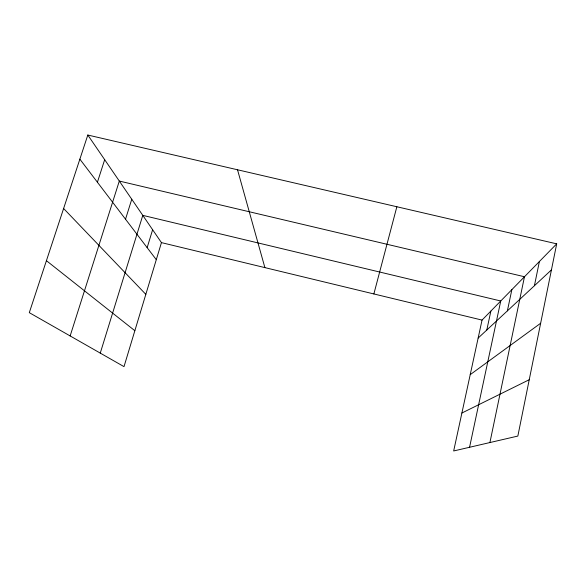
<?xml version="1.0" encoding="UTF-8"?>
<svg xmlns="http://www.w3.org/2000/svg" width="586" height="586" viewBox="0 0 586 586"><rect width="100%" height="100%" fill="white"/><g stroke="black" fill="none" stroke-linecap="round" stroke-linejoin="round"><path stroke-width="0.88" d="M556.7 243.842L517.848 436.065L453.674 450.964L482.044 320.088L556.7 243.842L87.812 135.036L29.3 312.66L124.005 366.638L161.443 242.619L87.812 135.036M534.41 285.734L539.391 261.524M489.911 442.555L524.477 276.746L119.31 181.059L70.144 335.946M507.381 310.873L511.864 289.638M469.562 447.279L500.744 300.992L142.786 215.362L100.265 353.109M486.798 330.028L490.87 311.078M373.868 293.952L396.861 206.748M147.152 247.651L152.624 229.727M125.521 219.208L131.762 199.255M97.408 182.231L104.682 159.692M478.147 338.071L551.433 269.897M470.221 374.644L540.651 323.245M461.9 413.02L529.239 379.721M161.443 242.619L482.044 320.088M46.426 260.682L134.853 330.709M63.61 208.506L145.826 294.348M79.864 159.165L156.294 259.679M237.52 169.772L264.887 267.619"/></g></svg>
